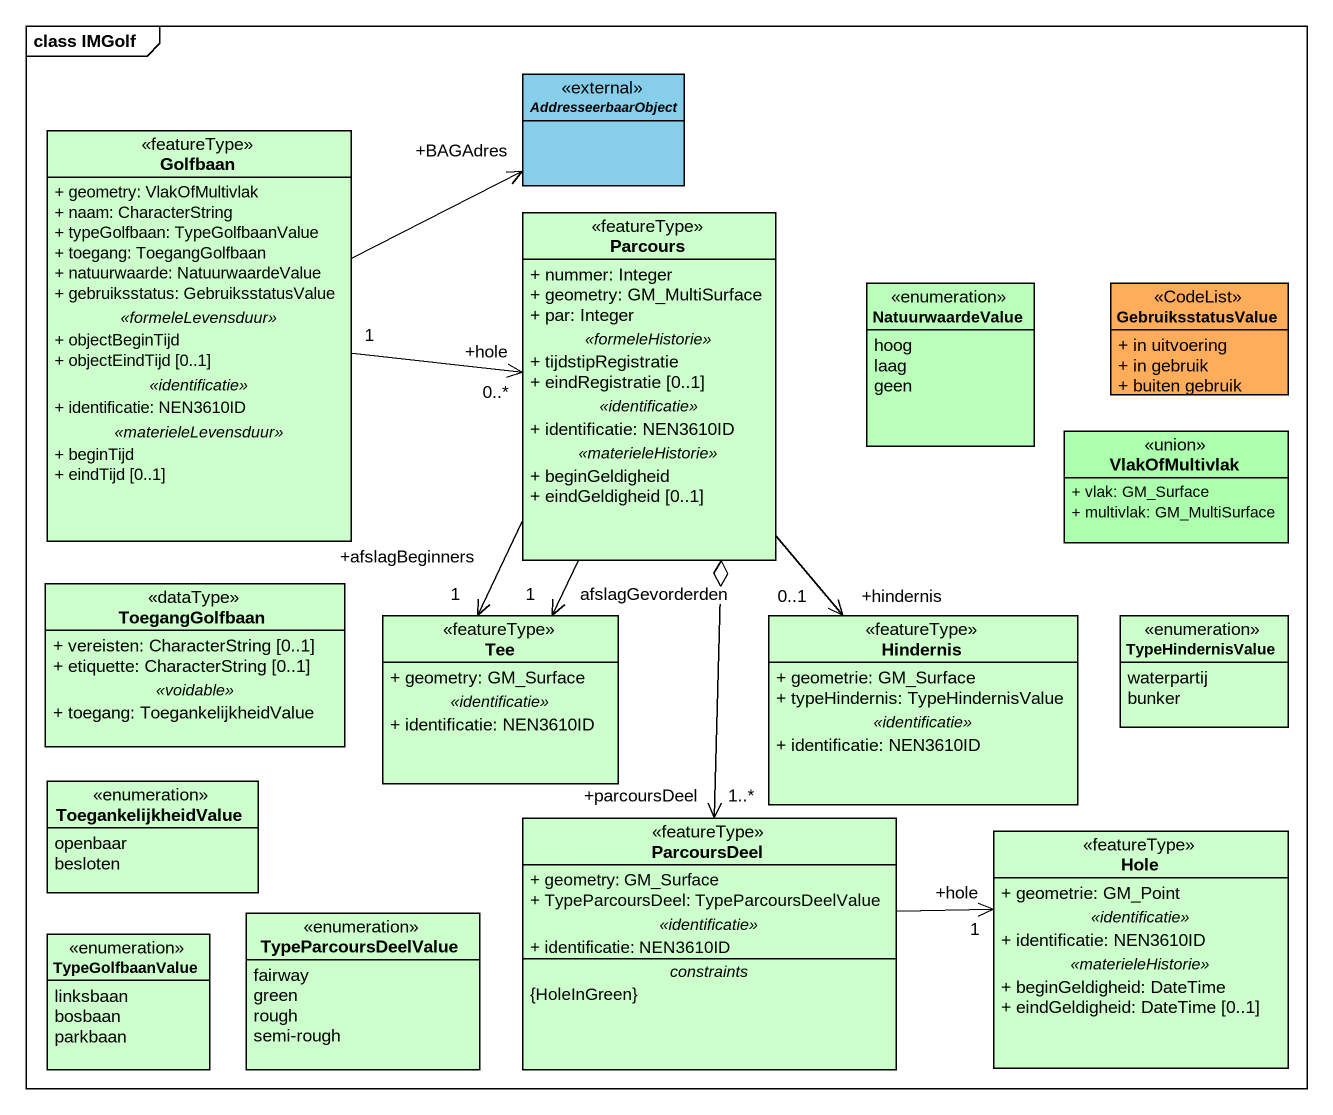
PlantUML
@startuml
mainframe class IMGolf
hide circle
hide empty members
skinparam classAttributeIconSize 0
abstract class AddresseerbaarObject <<external>> #87CEEB
class Golfbaan <<featureType>> #CCFFCC {
  + geometry: VlakOfMultivlak
  + naam: CharacterString
  + typeGolfbaan: TypeGolfbaanValue
  + toegang: ToegangGolfbaan
  + natuurwaarde: NatuurwaardeValue
  + gebruiksstatus: GebruiksstatusValue
  .. <<formeleLevensduur>> ..
  + objectBeginTijd
  + objectEindTijd [0..1]
  .. <<identificatie>> ..
  + identificatie: NEN3610ID
  .. <<materieleLevensduur>> ..
  + beginTijd
  + eindTijd [0..1]
}
class Parcours <<featureType>> #CCFFCC {
  + nummer: Integer
  + geometry: GM_MultiSurface
  + par: Integer
  .. <<formeleHistorie>> ..
  + tijdstipRegistratie
  + eindRegistratie [0..1]
  .. <<identificatie>> ..
  + identificatie: NEN3610ID
  .. <<materieleHistorie>> ..
  + beginGeldigheid
  + eindGeldigheid [0..1]
}
enum NatuurwaardeValue #BAFFBA {
  hoog
  laag
  geen
}
class GebruiksstatusValue <<CodeList>> #FFAD5B {
  + in uitvoering
  + in gebruik
  + buiten gebruik
}
class VlakOfMultivlak <<union>> #ACFFAC {
  + vlak: GM_Surface
  + multivlak: GM_MultiSurface
}
class ToegangGolfbaan <<dataType>> #CCFFCC {
  + vereisten: CharacterString [0..1]
  + etiquette: CharacterString [0..1]
  .. <<voidable>> ..
  + toegang: ToegankelijkheidValue
}
class Tee <<featureType>> #CCFFCC {
  + geometry: GM_Surface
  .. <<identificatie>> ..
  + identificatie: NEN3610ID
}
class Hindernis <<featureType>> #CCFFCC {
  + geometrie: GM_Surface
  + typeHindernis: TypeHindernisValue
  .. <<identificatie>> ..
  + identificatie: NEN3610ID
}
enum TypeHindernisValue #CCFFCC {
  waterpartij
  bunker
}
enum ToegankelijkheidValue #CCFFCC {
  openbaar
  besloten
}
class ParcoursDeel <<featureType>> #CCFFCC {
  + geometry: GM_Surface
  + TypeParcoursDeel: TypeParcoursDeelValue
  .. <<identificatie>> ..
  + identificatie: NEN3610ID
  -- constraints --
  {HoleInGreen}
}
class Hole <<featureType>> #CCFFCC {
  + geometrie: GM_Point
  .. <<identificatie>> ..
  + identificatie: NEN3610ID
  .. <<materieleHistorie>> ..
  + beginGeldigheid: DateTime
  + eindGeldigheid: DateTime [0..1]
}
enum TypeGolfbaanValue #CCFFCC {
  linksbaan
  bosbaan
  parkbaan
}
enum TypeParcoursDeelValue #CCFFCC {
  fairway
  green
  rough
  semi-rough
}
Golfbaan -right-> "+BAGAdres" AddresseerbaarObject
Golfbaan "1" -right-> "+hole\n0..*" Parcours
Parcours --> "+afslagBeginners\n1" Tee
Parcours --> "afslagGevorderden\n1" Tee
Parcours --> "+hindernis\n0..1" Hindernis
ParcoursDeel "+parcoursDeel\n1..*" <-up-o Parcours
ParcoursDeel -right-> "+hole\n1" Hole
@enduml
